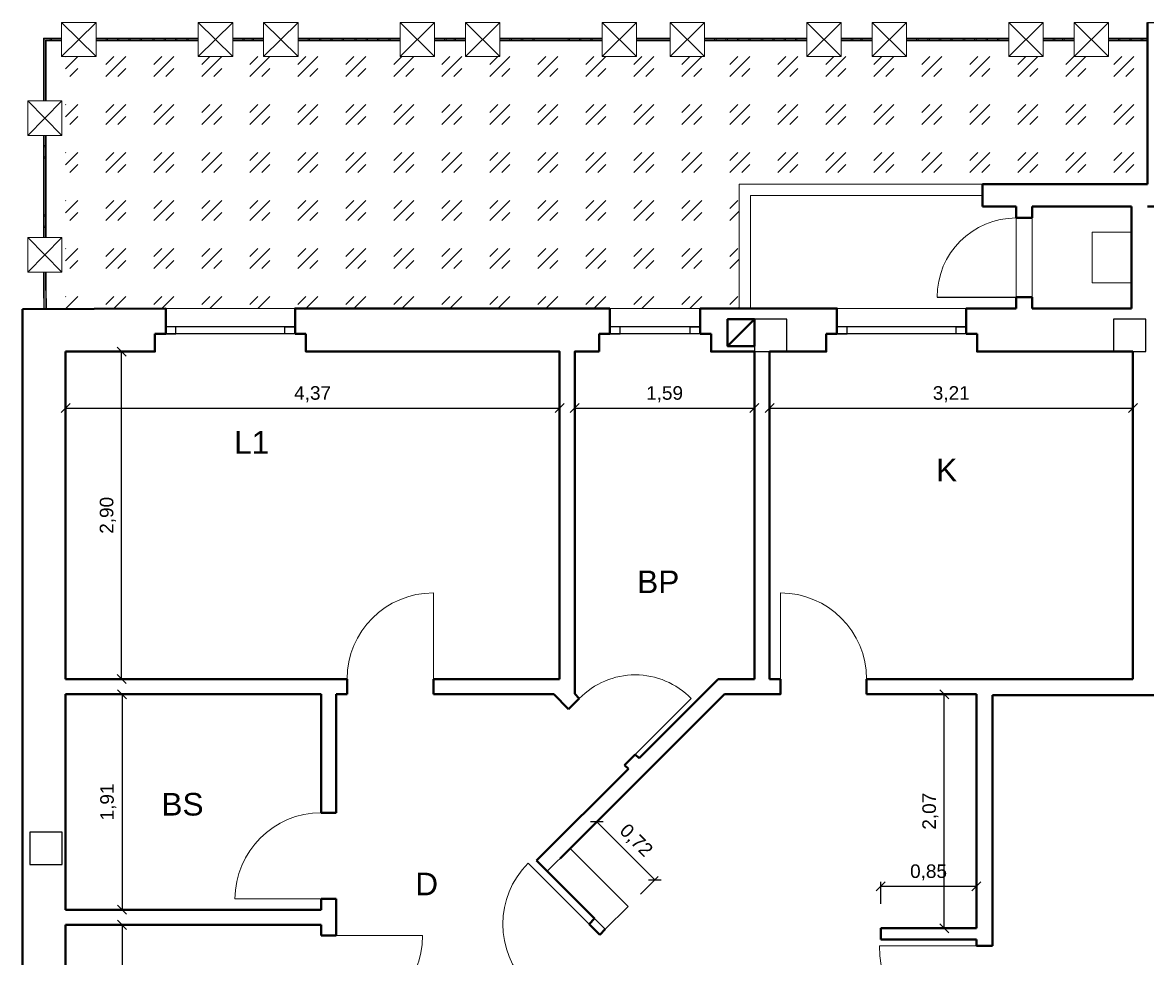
# Model space of a CAD drawing. Header units: inches. Extents: x -2770 to 3095, y -2847 to 3009.
# Drawn here: x 61.16 to 71.1, y 115.83 to 124.1 of the extents above; entities that cross this region are included whole.
import ezdxf

# ---------------------------------------------------------------- set-up
doc = ezdxf.new("R2010")
doc.units = ezdxf.units.IN
doc.header["$LTSCALE"] = 0.1
doc.header["$MEASUREMENT"] = 0
for name, color, linetype, lineweight in [('ARREDI attrezzature - furniture', 175, 'Continuous', 9), ('MURATURA sezioni - section wall', 7, 'Continuous', 40), ('PORTE finestre - doors windows', 252, 'Continuous', 5), ('PROIEZIONI - projections', 145, 'Continuous', 13), ('PROIEZIONI finissime - fine lines', 251, 'Continuous', 9), ('PROIEZIONI_projections', 145, 'Continuous', 13)]:
    doc.layers.add(name, color=color, linetype=linetype, lineweight=lineweight)
for name, color, linetype in [('QUOTE - dimension', 252, 'Continuous'), ('SCRITTE - txt', 252, 'Continuous'), ('STRUTTURA - structure', 7, 'Continuous')]:
    doc.layers.add(name, color=color, linetype=linetype)
doc.layers.add('VETRATE sezioni - windows sections', color=7, linetype='Continuous', true_color=0x4d79ff)
doc.styles.get("Standard").update_dxf_attribs({"font": 'Arial.ttf'})
doc.dimstyles.new('aw', dxfattribs={"dimtxt": 0.12, "dimasz": 0.08, "dimexe": 0.04, "dimexo": 0, "dimgap": 0.05, "dimtad": 1, "dimzin": 1, "dimtxsty": 'Standard', "dimblk": 'OBLIQUE', "dimcen": 2.5, "dimadec": 0, "dimazin": 0, "dimtfac": 1, "dimtmove": 0, "dimatfit": 3, "dimfxl": 1, "dimarcsym": 0})

# ---------------------------------------------------------------- blocks, each defined once
blk = doc.blocks.new('_Oblique')
at = {"color": 0, "linetype": 'ByBlock', "lineweight": -2}
blk.add_line((-0.5, -0.5), (0.5, 0.5), dxfattribs=at)
blk = doc.blocks.new('*D77')
at = {"layer": 'Defpoints', "color": 0, "transparency": 16777216}
for p in [(62.0332, 121.1941), (62.2385, 121.1941), (62.2385, 118.2974)]:
    blk.add_point(p, dxfattribs=at)
at = {"layer": 'QUOTE - dimension', "color": 0, "lineweight": -2, "transparency": 16777216}
for p, q in [((62.2385, 121.1941), (61.9932, 121.1941)), ((62.0332, 118.2974), (62.0332, 121.1941)), ((62.2385, 118.2974), (61.9932, 118.2974))]:
    blk.add_line(p, q, dxfattribs=at)
at = {"layer": 'QUOTE - dimension', "color": 0, "lineweight": -2, "transparency": 16777216, "xscale": 0.08, "yscale": 0.08, "zscale": 0.08}
for p, rotation in [((62.0332, 121.1941), 90), ((62.0332, 118.2974), 270)]:
    blk.add_blockref('_Oblique', p, dxfattribs=dict(at, rotation=rotation))
at = {"layer": 'QUOTE - dimension', "color": 0, "transparency": 16777216, "insert": (61.9111, 119.7457), "char_height": 0.12, "attachment_point": 5, "rotation": 90}
blk.add_mtext('2,90', dxfattribs=at)
blk = doc.blocks.new('*D78')
at = {"layer": 'Defpoints', "color": 0, "transparency": 16777216}
for p in [(61.538, 120.7891), (65.9051, 120.7891), (65.9051, 120.6945)]:
    blk.add_point(p, dxfattribs=at)
at = {"layer": 'QUOTE - dimension', "color": 0, "lineweight": -2, "transparency": 16777216}
for p, q in [((61.538, 120.7891), (61.538, 120.6545)), ((65.9051, 120.7891), (65.9051, 120.6545)), ((61.538, 120.6945), (65.9051, 120.6945))]:
    blk.add_line(p, q, dxfattribs=at)
at = {"layer": 'QUOTE - dimension', "color": 0, "lineweight": -2, "transparency": 16777216, "xscale": 0.08, "yscale": 0.08, "zscale": 0.08, "rotation": 180}
blk.add_blockref('_Oblique', (61.538, 120.6945), dxfattribs=at)
at = {"layer": 'QUOTE - dimension', "color": 0, "lineweight": -2, "transparency": 16777216, "xscale": 0.08, "yscale": 0.08, "zscale": 0.08}
blk.add_blockref('_Oblique', (65.9051, 120.6945), dxfattribs=at)
at = {"layer": 'QUOTE - dimension', "color": 0, "transparency": 16777216, "insert": (63.7216, 120.8166), "char_height": 0.12, "attachment_point": 5}
blk.add_mtext('4,37', dxfattribs=at)
blk = doc.blocks.new('*D79')
at = {"layer": 'Defpoints', "color": 0, "transparency": 16777216}
for p in [(66.0385, 120.6945), (67.6279, 120.6945), (67.6279, 120.6945)]:
    blk.add_point(p, dxfattribs=at)
at = {"layer": 'QUOTE - dimension', "color": 0, "lineweight": -2, "transparency": 16777216}
for p, q in [((66.0385, 120.6945), (66.0385, 120.7345)), ((66.0385, 120.6945), (67.6279, 120.6945)), ((67.6279, 120.6945), (67.6279, 120.7345))]:
    blk.add_line(p, q, dxfattribs=at)
at = {"layer": 'QUOTE - dimension', "color": 0, "lineweight": -2, "transparency": 16777216, "xscale": 0.08, "yscale": 0.08, "zscale": 0.08, "rotation": 180}
blk.add_blockref('_Oblique', (66.0385, 120.6945), dxfattribs=at)
at = {"layer": 'QUOTE - dimension', "color": 0, "lineweight": -2, "transparency": 16777216, "xscale": 0.08, "yscale": 0.08, "zscale": 0.08}
blk.add_blockref('_Oblique', (67.6279, 120.6945), dxfattribs=at)
at = {"layer": 'QUOTE - dimension', "color": 0, "transparency": 16777216, "insert": (66.8332, 120.8166), "char_height": 0.12, "attachment_point": 5}
blk.add_mtext('1,59', dxfattribs=at)
blk = doc.blocks.new('*D80')
at = {"layer": 'Defpoints', "color": 0, "transparency": 16777216}
for p in [(67.7613, 120.6945), (70.9739, 120.6945), (70.9739, 120.6945)]:
    blk.add_point(p, dxfattribs=at)
at = {"layer": 'QUOTE - dimension', "color": 0, "lineweight": -2, "transparency": 16777216}
for p, q in [((67.7613, 120.6945), (67.7613, 120.7345)), ((67.7613, 120.6945), (70.9739, 120.6945)), ((70.9739, 120.6945), (70.9739, 120.7345))]:
    blk.add_line(p, q, dxfattribs=at)
at = {"layer": 'QUOTE - dimension', "color": 0, "lineweight": -2, "transparency": 16777216, "xscale": 0.08, "yscale": 0.08, "zscale": 0.08, "rotation": 180}
blk.add_blockref('_Oblique', (67.7613, 120.6945), dxfattribs=at)
at = {"layer": 'QUOTE - dimension', "color": 0, "lineweight": -2, "transparency": 16777216, "xscale": 0.08, "yscale": 0.08, "zscale": 0.08}
blk.add_blockref('_Oblique', (70.9739, 120.6945), dxfattribs=at)
at = {"layer": 'QUOTE - dimension', "color": 0, "transparency": 16777216, "insert": (69.3676, 120.8166), "char_height": 0.12, "attachment_point": 5}
blk.add_mtext('3,21', dxfattribs=at)
blk = doc.blocks.new('*D81')
at = {"layer": 'Defpoints', "color": 0, "transparency": 16777216}
for p in [(62.0217, 118.1639), (62.0217, 116.2579), (62.0372, 116.2579)]:
    blk.add_point(p, dxfattribs=at)
at = {"layer": 'QUOTE - dimension', "color": 0, "lineweight": -2, "transparency": 16777216}
for p, q in [((62.0217, 118.1639), (62.0772, 118.1639)), ((62.0372, 118.1639), (62.0372, 116.2579)), ((62.0217, 116.2579), (62.0772, 116.2579))]:
    blk.add_line(p, q, dxfattribs=at)
at = {"layer": 'QUOTE - dimension', "color": 0, "lineweight": -2, "transparency": 16777216, "xscale": 0.08, "yscale": 0.08, "zscale": 0.08}
for p, rotation in [((62.0372, 118.1639), 90), ((62.0372, 116.2579), 270)]:
    blk.add_blockref('_Oblique', p, dxfattribs=dict(at, rotation=rotation))
at = {"layer": 'QUOTE - dimension', "color": 0, "transparency": 16777216, "insert": (61.915, 117.2109), "char_height": 0.12, "attachment_point": 5, "rotation": 90}
blk.add_mtext('1,91', dxfattribs=at)
blk = doc.blocks.new('*D82')
at = {"layer": 'Defpoints', "color": 0, "transparency": 16777216}
for p in [(62.0372, 116.1245), (62.0372, 114.5501), (62.0372, 114.5501)]:
    blk.add_point(p, dxfattribs=at)
at = {"layer": 'QUOTE - dimension', "color": 0, "lineweight": -2, "transparency": 16777216}
for p, q in [((62.0372, 116.1245), (62.0772, 116.1245)), ((62.0372, 116.1245), (62.0372, 114.5501)), ((62.0372, 114.5501), (62.0772, 114.5501))]:
    blk.add_line(p, q, dxfattribs=at)
at = {"layer": 'QUOTE - dimension', "color": 0, "lineweight": -2, "transparency": 16777216, "xscale": 0.08, "yscale": 0.08, "zscale": 0.08}
for p, rotation in [((62.0372, 116.1245), 90), ((62.0372, 114.5501), 270)]:
    blk.add_blockref('_Oblique', p, dxfattribs=dict(at, rotation=rotation))
at = {"layer": 'QUOTE - dimension', "color": 0, "transparency": 16777216, "insert": (61.915, 115.3373), "char_height": 0.12, "attachment_point": 5, "rotation": 90}
blk.add_mtext('1,57', dxfattribs=at)
blk = doc.blocks.new('*D88')
at = {"layer": 'Defpoints', "color": 0, "transparency": 16777216}
for p in [(66.1063, 116.9083), (66.7471, 116.5239), (66.6189, 116.3957)]:
    blk.add_point(p, dxfattribs=at)
at = {"layer": 'QUOTE - dimension', "color": 0, "lineweight": -2, "transparency": 16777216}
for p, q in [((66.1063, 116.9083), (66.2628, 117.0648)), ((66.2345, 117.0365), (66.7471, 116.5239)), ((66.6189, 116.3957), (66.7754, 116.5522))]:
    blk.add_line(p, q, dxfattribs=at)
at = {"layer": 'QUOTE - dimension', "color": 0, "lineweight": -2, "transparency": 16777216, "xscale": 0.08, "yscale": 0.08, "zscale": 0.08}
for p, rotation in [((66.2345, 117.0365), 135.0000005323843), ((66.7471, 116.5239), 315.0000005323844)]:
    blk.add_blockref('_Oblique', p, dxfattribs=dict(at, rotation=rotation))
at = {"layer": 'QUOTE - dimension', "color": 0, "transparency": 16777216, "insert": (66.5771, 116.8666), "char_height": 0.12, "attachment_point": 5, "rotation": 315}
blk.add_mtext('0,72', dxfattribs=at)
blk = doc.blocks.new('*D90')
at = {"layer": 'Defpoints', "color": 0, "transparency": 16777216}
for p in [(69.1668, 118.1639), (69.3052, 118.1639), (69.1668, 116.0943)]:
    blk.add_point(p, dxfattribs=at)
at = {"layer": 'QUOTE - dimension', "color": 0, "lineweight": -2, "transparency": 16777216}
for p, q in [((69.1668, 118.1639), (69.3452, 118.1639)), ((69.3052, 116.0943), (69.3052, 118.1639)), ((69.1668, 116.0943), (69.3452, 116.0943))]:
    blk.add_line(p, q, dxfattribs=at)
at = {"layer": 'QUOTE - dimension', "color": 0, "lineweight": -2, "transparency": 16777216, "xscale": 0.08, "yscale": 0.08, "zscale": 0.08}
for p, rotation in [((69.3052, 118.1639), 90), ((69.3052, 116.0943), 270)]:
    blk.add_blockref('_Oblique', p, dxfattribs=dict(at, rotation=rotation))
at = {"layer": 'QUOTE - dimension', "color": 0, "transparency": 16777216, "insert": (69.1831, 117.1291), "char_height": 0.12, "attachment_point": 5, "rotation": 90}
blk.add_mtext('2,07', dxfattribs=at)
blk = doc.blocks.new('*D91')
at = {"layer": 'Defpoints', "color": 0, "transparency": 16777216}
for p in [(69.5897, 116.466), (68.744, 116.3092), (69.5897, 116.3092)]:
    blk.add_point(p, dxfattribs=at)
at = {"layer": 'QUOTE - dimension', "color": 0, "lineweight": -2, "transparency": 16777216}
for p, q in [((68.744, 116.3092), (68.744, 116.506)), ((68.744, 116.466), (69.5897, 116.466)), ((69.5897, 116.3092), (69.5897, 116.506))]:
    blk.add_line(p, q, dxfattribs=at)
at = {"layer": 'QUOTE - dimension', "color": 0, "lineweight": -2, "transparency": 16777216, "xscale": 0.08, "yscale": 0.08, "zscale": 0.08, "rotation": 180}
blk.add_blockref('_Oblique', (68.744, 116.466), dxfattribs=at)
at = {"layer": 'QUOTE - dimension', "color": 0, "lineweight": -2, "transparency": 16777216, "xscale": 0.08, "yscale": 0.08, "zscale": 0.08}
blk.add_blockref('_Oblique', (69.5897, 116.466), dxfattribs=at)
at = {"layer": 'QUOTE - dimension', "color": 0, "transparency": 16777216, "insert": (69.1668, 116.5881), "char_height": 0.12, "attachment_point": 5}
blk.add_mtext('0,85', dxfattribs=at)

msp = doc.modelspace()

# ---------------------------------------------------------------- hatches: boundary and pattern name
h = msp.add_hatch()
h.set_pattern_fill('GOST_GLASS', color=256, scale=0.05)
h.set_pattern_definition([(45, (-46.29306, 8.65044), (0.42426407, -4e-17), [0.25, -0.35]), (45, (-46.187, 8.65044), (0.42426407, -4e-17), [0.1, -0.5]), (45, (-46.29306, 8.7565), (0.42426407, -4e-17), [0.1, -0.5])])
h.paths.add_polyline_path([(71.1025, 123.80367), (61.53805, 123.80367), (61.53805, 121.57526), (62.42337, 121.57526), (63.567, 121.57526), (66.34972, 121.57526), (67.1492, 121.57526), (67.4925, 121.57526), (67.4925, 122.67526), (69.6425, 122.67526), (71.1025, 122.67526)])
h.paths.add_polyline_path([(80.85587, 123.80367), (71.2925, 123.80367), (71.2925, 122.67526), (72.7525, 122.67526), (74.9025, 122.67526), (74.9025, 121.57526), (75.24579, 121.57526), (76.04527, 121.57526), (78.82799, 121.57526), (79.97162, 121.57526), (80.85587, 121.57526)])

# ---------------------------------------------------------------- linework, layer by layer
for p, q in [((71.1025, 124.10367), (71.2925, 124.10367)), ((61.15684, 121.56917), (61.15684, 110.10367))]:
    msp.add_line(p, q)
at = {"layer": 'ARREDI attrezzature - furniture'}
for points in [[(70.6125, 122.25026), (70.9625, 122.25026)], [(70.6125, 121.80026), (70.6125, 122.25026)], [(70.9625, 121.80026), (70.9625, 122.25026)], [(70.6125, 121.80026), (70.9625, 121.80026)]]:
    msp.add_lwpolyline(points, dxfattribs=at)
at = {"layer": 'MURATURA sezioni - section wall'}
for p, q in [((69.9425, 121.67526), (70.0825, 121.67526)), ((61.15686, 121.56917), (61.15684, 110.10367)), ((61.53805, 121.19405), (61.53805, 118.29737)), ((64.02652, 118.29737), (61.53805, 118.29737)), ((64.02652, 118.29737), (64.02652, 118.16394)), ((65.90511, 118.29737), (64.78894, 118.29737)), ((63.7978, 118.16394), (61.53805, 118.16394)), ((61.53805, 118.16394), (61.53805, 116.25789)), ((63.93122, 118.16394), (63.93122, 117.11561)), ((64.02652, 118.16394), (63.93122, 118.16394)), ((65.85267, 118.16394), (64.78894, 118.16394)), ((65.85267, 118.16394), (65.98463, 118.03198)), ((66.07898, 118.12633), (66.03853, 118.16677)), ((65.98463, 118.03198), (66.07898, 118.12633)), ((66.57395, 117.63135), (66.60729, 117.59801)), ((66.47961, 117.53701), (66.51295, 117.50366)), ((63.7978, 116.25789), (61.53805, 116.25789)), ((63.7978, 116.12447), (61.53805, 116.12447)), ((61.53805, 116.12447), (61.53805, 114.55013)), ((68.74395, 115.99434), (68.74395, 116.09434)), ((68.74395, 116.09434), (69.58969, 116.09434)), ((69.58969, 115.99434), (68.74395, 115.99434)), ((69.58969, 115.939), (69.73264, 115.939))]:
    msp.add_line(p, q, dxfattribs=at)
at = {"layer": 'MURATURA sezioni - section wall', "ltscale": 0.01}
for p, q in [((62.42337, 121.3494), (62.32807, 121.3494)), ((63.6623, 121.3494), (63.567, 121.3494)), ((66.34972, 121.3494), (66.25442, 121.3494)), ((67.24451, 121.3494), (67.1492, 121.3494)), ((68.35712, 121.3494), (68.26182, 121.3494)), ((69.59605, 121.3494), (69.50075, 121.3494)), ((64.78894, 118.29737), (64.78894, 118.16394)), ((66.57395, 117.63135), (66.47961, 117.53701)), ((63.93122, 116.35319), (63.7978, 116.35319)), ((66.16532, 116.13083), (66.25966, 116.03648)), ((63.93122, 116.02917), (63.7978, 116.02917))]:
    msp.add_line(p, q, dxfattribs=at)
at = {"layer": 'MURATURA sezioni - section wall'}
for points in [[(71.1025, 124.10367), (71.1025, 122.67526)], [(69.6425, 122.67526), (69.6425, 122.47526)], [(69.6425, 122.67526), (71.1025, 122.67526)], [(69.6425, 122.47526), (69.9425, 122.47526)], [(69.9425, 122.47526), (69.9425, 122.37526)], [(70.0825, 122.47526), (70.9625, 122.47526)], [(70.0825, 122.47526), (70.0825, 122.37526)], [(70.9625, 122.47526), (70.9625, 121.57526)], [(71.1025, 122.47526), (71.2925, 122.47526)], [(69.9425, 122.37526), (70.0825, 122.37526)], [(69.9425, 121.67526), (69.9425, 121.57526)], [(70.0825, 121.67526), (70.0825, 121.57526)], [(62.42337, 121.3494), (62.42337, 121.57526), (61.15684, 121.56917)], [(63.567, 121.3494), (63.567, 121.57526), (66.34972, 121.57526)], [(66.34972, 121.3494), (66.34972, 121.57526)], [(68.35712, 121.3494), (68.35712, 121.57526), (67.1492, 121.57526), (67.1492, 121.3494)], [(69.50075, 121.3494), (69.50075, 121.57526), (69.9425, 121.57526)], [(70.0825, 121.57526), (70.9625, 121.57526)], [(67.38962, 121.2417), (67.62788, 121.2417), (67.62788, 121.47996), (67.38962, 121.47996), (67.38962, 121.2417), (67.62788, 121.47996)], [(61.53805, 121.19405), (62.32807, 121.19405), (62.32807, 121.3494)], [(65.90511, 118.29737), (65.90511, 121.19405), (63.6623, 121.19405), (63.6623, 121.3494)], [(66.25442, 121.19405), (66.25442, 121.3494)], [(67.24451, 121.3494), (67.24451, 121.19405), (67.62788, 121.19405)], [(67.7613, 121.19405), (68.26182, 121.19405), (68.26182, 121.3494)], [(70.97394, 121.19405), (69.59605, 121.19405), (69.59605, 121.3494)], [(66.03853, 118.16677), (66.03853, 121.19405), (66.25442, 121.19405)], [(67.62788, 121.19405), (67.62788, 118.29737)], [(67.7613, 121.19405), (67.7613, 118.29737)], [(70.97394, 121.19405), (70.97394, 118.29737)], [(66.60729, 117.59801), (67.30665, 118.29737)], [(67.30665, 118.29737), (67.62788, 118.29737)], [(67.36192, 118.16394), (67.8566, 118.16394), (67.8566, 118.29737)], [(67.8566, 118.29737), (67.7613, 118.29737)], [(68.61902, 118.29737), (68.61902, 118.16394)], [(68.61902, 118.29737), (70.97394, 118.29737)], [(63.7978, 118.16394), (63.7978, 117.11561)], [(65.90879, 116.71082), (67.36192, 118.16394)], [(67.7613, 118.16394), (67.8566, 118.16394)], [(68.61902, 118.16394), (69.58969, 118.16394)], [(69.58969, 116.09434), (69.58969, 118.16394)], [(69.73264, 115.939), (69.73264, 118.15441)], [(72.63937, 118.15441), (69.73264, 118.15441)], [(65.70169, 116.6924), (66.51295, 117.50366)], [(63.93122, 117.11561), (63.7978, 117.11561)], [(66.21429, 116.1798), (65.70169, 116.6924)], [(63.7978, 116.35319), (63.7978, 116.25789)], [(63.93122, 116.35319), (63.93122, 116.02917)], [(66.21429, 116.1798), (66.16532, 116.13083)], [(63.7978, 116.12447), (63.7978, 116.02917)], [(66.30864, 116.08546), (66.25966, 116.03648)], [(69.58969, 115.939), (69.58969, 115.99434)]]:
    msp.add_lwpolyline(points, dxfattribs=at)
at = {"layer": 'PORTE finestre - doors windows', "color": 2}
for points in [[(64.78894, 119.05979), (64.78894, 118.29737)], [(67.8566, 119.05979), (67.8566, 118.29737)], [(67.06893, 118.12633), (66.57395, 117.63135)], [(65.62621, 116.66994), (66.16532, 116.13083)], [(63.7978, 116.35319), (63.03538, 116.35319)], [(63.93122, 116.02917), (64.69364, 116.02917)], [(68.73196, 115.939), (69.58969, 115.939)]]:
    msp.add_lwpolyline(points, dxfattribs=at)
at = {"layer": 'PORTE finestre - doors windows', "color": 251}
for centre, radius, start, end in [((64.78894, 118.29737), 0.76242, 90, 180), ((67.8566, 118.29737), 0.76242, 0, 90), ((66.57395, 117.64332), 0.69159, 44.298781, 135.70122), ((63.7978, 116.35319), 0.76242, 90, 180), ((66.16532, 116.13083), 0.76242, 135, 224.999999), ((63.93122, 116.02917), 0.76242, 270, 0), ((69.58969, 115.939), 0.85772, 180, 270)]:
    msp.add_arc(centre, radius, start, end, dxfattribs=at)
at = {"layer": 'PROIEZIONI - projections'}
for p, q in [((67.4925, 121.57526), (67.4925, 122.67526)), ((67.4925, 122.67526), (69.6425, 122.67526))]:
    msp.add_line(p, q, dxfattribs=at)
at = {"layer": 'PROIEZIONI finissime - fine lines'}
for p, q in [((69.9425, 121.67526), (69.9425, 122.37526)), ((70.0825, 121.67526), (70.0825, 122.37526)), ((63.567, 121.57526), (62.42337, 121.57526)), ((67.1492, 121.57526), (66.34972, 121.57526)), ((69.50075, 121.57526), (68.35712, 121.57526))]:
    msp.add_line(p, q, dxfattribs=at)
msp.add_lwpolyline([(67.5925, 121.57526), (67.5925, 122.57526), (69.6425, 122.57526)], dxfattribs=at)
msp.add_arc((69.9425, 121.67526), 0.7, 90, 180, dxfattribs=at)
at = {"layer": 'PROIEZIONI_projections'}
for p, q in [((61.50206, 124.10367), (61.80704, 123.80367)), ((61.50206, 123.80367), (61.80704, 124.10367)), ((63.01515, 124.10367), (62.71017, 123.80367)), ((63.01515, 123.80367), (62.71017, 124.10367)), ((63.28749, 124.10367), (63.59247, 123.80367)), ((63.28749, 123.80367), (63.59247, 124.10367)), ((64.80058, 124.10367), (64.4956, 123.80367)), ((64.80058, 123.80367), (64.4956, 124.10367)), ((65.07292, 124.10367), (65.3779, 123.80367)), ((65.07292, 123.80367), (65.3779, 124.10367)), ((66.58601, 124.10367), (66.28103, 123.80367)), ((66.58601, 123.80367), (66.28103, 124.10367)), ((66.88248, 124.10367), (67.18746, 123.80367)), ((66.88248, 123.80367), (67.18746, 124.10367)), ((68.39557, 124.10367), (68.09059, 123.80367)), ((68.39557, 123.80367), (68.09059, 124.10367)), ((68.66791, 124.10367), (68.97289, 123.80367)), ((68.66791, 123.80367), (68.97289, 124.10367)), ((70.181, 124.10367), (69.87602, 123.80367)), ((70.181, 123.80367), (69.87602, 124.10367)), ((70.45334, 124.10367), (70.75832, 123.80367)), ((70.45334, 123.80367), (70.75832, 124.10367)), ((61.50206, 123.96554), (61.34176, 123.96554)), ((61.34312, 123.41032), (61.34176, 123.96554)), ((61.50206, 123.95993), (61.34738, 123.95993)), ((61.34872, 123.41032), (61.34738, 123.95993)), ((61.50206, 123.94741), (61.35993, 123.94741)), ((61.36125, 123.41032), (61.35993, 123.94741)), ((61.50206, 123.94181), (61.36589, 123.94181)), ((61.36685, 123.41032), (61.36589, 123.94181)), ((61.41366, 123.94741), (61.41366, 123.95993)), ((61.80704, 123.96554), (62.25861, 123.96554)), ((61.80704, 123.95993), (62.25861, 123.95993)), ((61.80704, 123.94741), (62.25861, 123.94741)), ((61.80704, 123.94181), (62.25861, 123.94181)), ((61.89545, 123.94741), (61.89545, 123.95993)), ((61.90797, 123.94741), (61.90797, 123.95993)), ((61.99563, 123.94741), (61.99563, 123.95993)), ((62.00815, 123.94741), (62.00815, 123.95993)), ((62.09616, 123.94741), (62.09616, 123.95993)), ((62.10868, 123.94741), (62.10868, 123.95993)), ((62.1967, 123.94741), (62.1967, 123.95993)), ((62.20922, 123.94741), (62.20922, 123.95993)), ((62.71017, 123.96554), (62.25861, 123.96554)), ((62.71017, 123.95993), (62.25861, 123.95993)), ((62.71017, 123.94741), (62.25861, 123.94741)), ((62.71017, 123.94181), (62.25861, 123.94181)), ((62.30799, 123.94741), (62.30799, 123.95993)), ((62.32051, 123.94741), (62.32051, 123.95993)), ((62.40853, 123.94741), (62.40853, 123.95993)), ((62.42105, 123.94741), (62.42105, 123.95993)), ((62.50907, 123.94741), (62.50907, 123.95993)), ((62.52159, 123.94741), (62.52159, 123.95993)), ((62.60924, 123.94741), (62.60924, 123.95993)), ((62.62176, 123.94741), (62.62176, 123.95993)), ((63.01515, 123.96554), (63.15132, 123.96554)), ((63.01515, 123.95993), (63.15132, 123.95993)), ((63.01515, 123.94741), (63.15132, 123.94741)), ((63.01515, 123.94181), (63.15132, 123.94181)), ((63.10356, 123.94741), (63.10356, 123.95993)), ((63.28749, 123.96554), (63.15132, 123.96554)), ((63.28749, 123.95993), (63.15132, 123.95993)), ((63.28749, 123.94741), (63.15132, 123.94741)), ((63.28749, 123.94181), (63.15132, 123.94181)), ((63.19909, 123.94741), (63.19909, 123.95993)), ((63.59247, 123.96554), (64.04404, 123.96554)), ((63.59247, 123.95993), (64.04404, 123.95993)), ((63.59247, 123.94741), (64.04404, 123.94741)), ((63.59247, 123.94181), (64.04404, 123.94181)), ((63.68088, 123.94741), (63.68088, 123.95993)), ((63.6934, 123.94741), (63.6934, 123.95993)), ((63.78106, 123.94741), (63.78106, 123.95993)), ((63.79358, 123.94741), (63.79358, 123.95993)), ((63.88159, 123.94741), (63.88159, 123.95993)), ((63.89411, 123.94741), (63.89411, 123.95993)), ((63.98213, 123.94741), (63.98213, 123.95993)), ((63.99465, 123.94741), (63.99465, 123.95993)), ((64.4956, 123.96554), (64.04404, 123.96554)), ((64.4956, 123.95993), (64.04404, 123.95993)), ((64.4956, 123.94741), (64.04404, 123.94741)), ((64.4956, 123.94181), (64.04404, 123.94181)), ((64.09342, 123.94741), (64.09342, 123.95993)), ((64.10594, 123.94741), (64.10594, 123.95993)), ((64.19396, 123.94741), (64.19396, 123.95993)), ((64.20648, 123.94741), (64.20648, 123.95993)), ((64.2945, 123.94741), (64.2945, 123.95993)), ((64.30702, 123.94741), (64.30702, 123.95993)), ((64.39467, 123.94741), (64.39467, 123.95993)), ((64.40719, 123.94741), (64.40719, 123.95993)), ((64.80058, 123.96554), (64.93675, 123.96554)), ((64.80058, 123.95993), (64.93675, 123.95993)), ((64.80058, 123.94741), (64.93675, 123.94741)), ((64.80058, 123.94181), (64.93675, 123.94181)), ((64.88899, 123.94741), (64.88899, 123.95993)), ((65.07292, 123.96554), (64.93675, 123.96554)), ((65.07292, 123.95993), (64.93675, 123.95993)), ((65.07292, 123.94741), (64.93675, 123.94741)), ((65.07292, 123.94181), (64.93675, 123.94181)), ((64.98452, 123.94741), (64.98452, 123.95993)), ((65.3779, 123.96554), (65.82947, 123.96554)), ((65.3779, 123.95993), (65.82947, 123.95993)), ((65.3779, 123.94741), (65.82947, 123.94741)), ((65.3779, 123.94181), (65.82947, 123.94181)), ((65.46631, 123.94741), (65.46631, 123.95993)), ((65.47883, 123.94741), (65.47883, 123.95993)), ((65.56649, 123.94741), (65.56649, 123.95993)), ((65.57901, 123.94741), (65.57901, 123.95993)), ((65.66702, 123.94741), (65.66702, 123.95993)), ((65.67954, 123.94741), (65.67954, 123.95993)), ((66.28103, 123.96554), (65.82947, 123.96554)), ((66.28103, 123.95993), (65.82947, 123.95993)), ((66.28103, 123.94741), (65.82947, 123.94741)), ((66.28103, 123.94181), (65.82947, 123.94181)), ((65.97939, 123.94741), (65.97939, 123.95993)), ((65.99191, 123.94741), (65.99191, 123.95993)), ((66.07993, 123.94741), (66.07993, 123.95993)), ((66.09245, 123.94741), (66.09245, 123.95993)), ((66.1801, 123.94741), (66.1801, 123.95993)), ((66.19262, 123.94741), (66.19262, 123.95993)), ((66.58601, 123.96554), (66.72218, 123.96554)), ((66.58601, 123.95993), (66.72779, 123.95993)), ((66.58601, 123.94741), (66.74031, 123.94741)), ((66.58601, 123.94181), (66.74591, 123.94181)), ((66.88248, 123.96554), (66.72218, 123.96554)), ((66.88248, 123.95993), (66.7278, 123.95993)), ((66.88248, 123.94741), (66.74035, 123.94741)), ((66.88248, 123.94181), (66.74631, 123.94181)), ((67.18746, 123.96554), (67.63902, 123.96554)), ((67.18746, 123.95993), (67.63902, 123.95993)), ((67.18746, 123.94741), (67.63902, 123.94741)), ((67.18746, 123.94181), (67.63902, 123.94181)), ((67.27587, 123.94741), (67.27587, 123.95993)), ((67.28839, 123.94741), (67.28839, 123.95993)), ((67.37604, 123.94741), (67.37604, 123.95993)), ((67.38857, 123.94741), (67.38857, 123.95993)), ((67.47658, 123.94741), (67.47658, 123.95993)), ((67.4891, 123.94741), (67.4891, 123.95993)), ((67.57712, 123.94741), (67.57712, 123.95993)), ((67.58964, 123.94741), (67.58964, 123.95993)), ((68.09059, 123.96554), (67.63902, 123.96554)), ((68.09059, 123.95993), (67.63902, 123.95993)), ((68.09059, 123.94741), (67.63902, 123.94741)), ((68.09059, 123.94181), (67.63902, 123.94181)), ((67.68841, 123.94741), (67.68841, 123.95993)), ((67.70093, 123.94741), (67.70093, 123.95993)), ((67.78895, 123.94741), (67.78895, 123.95993)), ((67.80147, 123.94741), (67.80147, 123.95993)), ((67.88948, 123.94741), (67.88948, 123.95993)), ((67.90201, 123.94741), (67.90201, 123.95993)), ((67.98966, 123.94741), (67.98966, 123.95993)), ((68.00218, 123.94741), (68.00218, 123.95993)), ((68.39557, 123.96554), (68.53174, 123.96554)), ((68.39557, 123.95993), (68.53174, 123.95993)), ((68.39557, 123.94741), (68.53174, 123.94741)), ((68.39557, 123.94181), (68.53174, 123.94181)), ((68.48398, 123.94741), (68.48398, 123.95993)), ((68.66791, 123.96554), (68.53174, 123.96554)), ((68.66791, 123.95993), (68.53174, 123.95993)), ((68.66791, 123.94741), (68.53174, 123.94741)), ((68.66791, 123.94181), (68.53174, 123.94181)), ((68.5795, 123.94741), (68.5795, 123.95993)), ((68.97289, 123.96554), (69.42446, 123.96554)), ((68.97289, 123.95993), (69.42446, 123.95993)), ((68.97289, 123.94741), (69.42446, 123.94741)), ((68.97289, 123.94181), (69.42446, 123.94181)), ((69.0613, 123.94741), (69.0613, 123.95993)), ((69.07382, 123.94741), (69.07382, 123.95993)), ((69.16147, 123.94741), (69.16147, 123.95993)), ((69.174, 123.94741), (69.174, 123.95993)), ((69.26201, 123.94741), (69.26201, 123.95993)), ((69.27453, 123.94741), (69.27453, 123.95993)), ((69.36255, 123.94741), (69.36255, 123.95993)), ((69.37507, 123.94741), (69.37507, 123.95993)), ((69.87602, 123.96554), (69.42446, 123.96554)), ((69.87602, 123.95993), (69.42446, 123.95993)), ((69.87602, 123.94741), (69.42446, 123.94741)), ((69.87602, 123.94181), (69.42446, 123.94181)), ((69.47384, 123.94741), (69.47384, 123.95993)), ((69.48636, 123.94741), (69.48636, 123.95993)), ((69.57438, 123.94741), (69.57438, 123.95993)), ((69.5869, 123.94741), (69.5869, 123.95993)), ((69.67491, 123.94741), (69.67491, 123.95993)), ((69.68744, 123.94741), (69.68744, 123.95993)), ((69.77509, 123.94741), (69.77509, 123.95993)), ((69.78761, 123.94741), (69.78761, 123.95993)), ((70.181, 123.96554), (70.31717, 123.96554)), ((70.181, 123.95993), (70.31717, 123.95993)), ((70.181, 123.94741), (70.31717, 123.94741)), ((70.181, 123.94181), (70.31717, 123.94181)), ((70.26941, 123.94741), (70.26941, 123.95993)), ((70.45334, 123.96554), (70.31717, 123.96554)), ((70.45334, 123.95993), (70.31717, 123.95993)), ((70.45334, 123.94741), (70.31717, 123.94741)), ((70.45334, 123.94181), (70.31717, 123.94181)), ((70.36493, 123.94741), (70.36493, 123.95993)), ((70.75832, 123.96554), (71.1025, 123.96554)), ((70.75832, 123.95993), (71.1025, 123.95993)), ((70.75832, 123.94741), (71.1025, 123.94741)), ((70.75832, 123.94181), (71.1025, 123.94181)), ((70.84673, 123.94741), (70.84673, 123.95993)), ((70.85925, 123.94741), (70.85925, 123.95993)), ((70.9469, 123.94741), (70.9469, 123.95993)), ((70.95943, 123.94741), (70.95943, 123.95993)), ((71.04744, 123.94741), (71.04744, 123.95993)), ((71.05996, 123.94741), (71.05996, 123.95993)), ((61.50498, 123.41032), (61.20498, 123.10534)), ((61.20498, 123.41032), (61.50498, 123.10534)), ((61.34312, 123.10534), (61.34312, 122.65378)), ((61.34872, 123.10534), (61.34872, 122.65378)), ((61.36125, 123.10534), (61.36125, 122.65378)), ((61.36685, 123.10534), (61.36685, 122.65378)), ((61.34872, 123.01693), (61.36125, 123.01693)), ((61.34872, 123.00441), (61.36125, 123.00441)), ((61.34872, 122.91676), (61.36125, 122.91676)), ((61.34872, 122.90424), (61.36125, 122.90424)), ((61.34312, 122.20222), (61.34312, 122.65378)), ((61.34872, 122.20222), (61.34872, 122.65378)), ((61.36125, 122.20222), (61.36125, 122.65378)), ((61.36685, 122.20222), (61.36685, 122.65378)), ((61.34872, 122.40332), (61.36125, 122.40332)), ((61.34872, 122.3908), (61.36125, 122.3908)), ((61.34872, 122.30315), (61.36125, 122.30315)), ((61.34872, 122.29062), (61.36125, 122.29062)), ((61.50498, 121.89724), (61.20498, 122.20222)), ((61.20498, 121.89724), (61.50498, 122.20222)), ((61.34312, 121.89724), (61.34312, 121.76106)), ((61.34872, 121.89724), (61.34872, 121.76106)), ((61.36125, 121.89724), (61.36216, 121.57016)), ((61.36685, 121.89724), (61.36685, 121.76106)), ((61.34404, 121.57007), (61.34312, 121.76106)), ((61.34899, 121.57009), (61.34872, 121.76106)), ((61.36777, 121.57018), (61.36685, 121.76106))]:
    msp.add_line(p, q, dxfattribs=at)
for points in [[(61.50206, 124.10367), (61.80704, 124.10367)], [(61.50206, 123.80367), (61.50206, 124.10367)], [(61.80704, 123.80367), (61.80704, 124.10367)], [(62.71017, 123.80367), (62.71017, 124.10367)], [(63.01515, 123.80367), (63.01515, 124.10367)], [(63.28749, 123.80367), (63.28749, 124.10367)], [(63.59247, 123.80367), (63.59247, 124.10367)], [(64.4956, 123.80367), (64.4956, 124.10367)], [(64.80058, 123.80367), (64.80058, 124.10367)], [(65.07292, 123.80367), (65.07292, 124.10367)], [(65.3779, 123.80367), (65.3779, 124.10367)], [(66.28103, 123.80367), (66.28103, 124.10367)], [(66.58601, 123.80367), (66.58601, 124.10367)], [(66.88248, 124.10367), (67.18746, 124.10367)], [(66.88248, 123.80367), (66.88248, 124.10367)], [(67.18746, 123.80367), (67.18746, 124.10367)], [(68.09059, 123.80367), (68.09059, 124.10367)], [(68.39557, 123.80367), (68.39557, 124.10367)], [(68.66791, 123.80367), (68.66791, 124.10367)], [(68.97289, 123.80367), (68.97289, 124.10367)], [(69.87602, 123.80367), (69.87602, 124.10367)], [(70.181, 123.80367), (70.181, 124.10367)], [(70.45334, 123.80367), (70.45334, 124.10367)], [(70.75832, 123.80367), (70.75832, 124.10367)], [(61.20498, 123.41032), (61.50498, 123.41032)], [(61.20498, 123.10534), (61.50498, 123.10534)], [(61.20498, 122.20222), (61.50498, 122.20222)], [(61.20498, 121.89724), (61.50498, 121.89724)]]:
    msp.add_lwpolyline(points, dxfattribs=at)
for points in [[(61.50206, 124.10367), (61.80704, 124.10367), (61.80704, 123.80367), (61.50206, 123.80367)], [(63.01515, 124.10367), (62.71017, 124.10367), (62.71017, 123.80367), (63.01515, 123.80367)], [(63.28749, 124.10367), (63.59247, 124.10367), (63.59247, 123.80367), (63.28749, 123.80367)], [(64.80058, 124.10367), (64.4956, 124.10367), (64.4956, 123.80367), (64.80058, 123.80367)], [(65.07292, 124.10367), (65.3779, 124.10367), (65.3779, 123.80367), (65.07292, 123.80367)], [(66.58601, 124.10367), (66.28103, 124.10367), (66.28103, 123.80367), (66.58601, 123.80367)], [(66.88248, 124.10367), (67.18746, 124.10367), (67.18746, 123.80367), (66.88248, 123.80367)], [(68.39557, 124.10367), (68.09059, 124.10367), (68.09059, 123.80367), (68.39557, 123.80367)], [(68.66791, 124.10367), (68.97289, 124.10367), (68.97289, 123.80367), (68.66791, 123.80367)], [(70.181, 124.10367), (69.87602, 124.10367), (69.87602, 123.80367), (70.181, 123.80367)], [(70.45334, 124.10367), (70.75832, 124.10367), (70.75832, 123.80367), (70.45334, 123.80367)], [(61.40113, 123.95993), (61.41366, 123.95993), (61.41366, 123.94741), (61.40113, 123.94741)], [(61.90797, 123.95993), (61.89545, 123.95993), (61.89545, 123.94741), (61.90797, 123.94741)], [(62.00815, 123.95993), (61.99563, 123.95993), (61.99563, 123.94741), (62.00815, 123.94741)], [(62.10868, 123.95993), (62.09616, 123.95993), (62.09616, 123.94741), (62.10868, 123.94741)], [(62.20922, 123.95993), (62.1967, 123.95993), (62.1967, 123.94741), (62.20922, 123.94741)], [(62.30799, 123.95993), (62.32051, 123.95993), (62.32051, 123.94741), (62.30799, 123.94741)], [(62.40853, 123.95993), (62.42105, 123.95993), (62.42105, 123.94741), (62.40853, 123.94741)], [(62.50907, 123.95993), (62.52159, 123.95993), (62.52159, 123.94741), (62.50907, 123.94741)], [(62.60924, 123.95993), (62.62176, 123.95993), (62.62176, 123.94741), (62.60924, 123.94741)], [(63.11608, 123.95993), (63.10356, 123.95993), (63.10356, 123.94741), (63.11608, 123.94741)], [(63.18656, 123.95993), (63.19909, 123.95993), (63.19909, 123.94741), (63.18656, 123.94741)], [(63.6934, 123.95993), (63.68088, 123.95993), (63.68088, 123.94741), (63.6934, 123.94741)], [(63.79358, 123.95993), (63.78106, 123.95993), (63.78106, 123.94741), (63.79358, 123.94741)], [(63.89411, 123.95993), (63.88159, 123.95993), (63.88159, 123.94741), (63.89411, 123.94741)], [(63.99465, 123.95993), (63.98213, 123.95993), (63.98213, 123.94741), (63.99465, 123.94741)], [(64.09342, 123.95993), (64.10594, 123.95993), (64.10594, 123.94741), (64.09342, 123.94741)], [(64.19396, 123.95993), (64.20648, 123.95993), (64.20648, 123.94741), (64.19396, 123.94741)], [(64.2945, 123.95993), (64.30702, 123.95993), (64.30702, 123.94741), (64.2945, 123.94741)], [(64.39467, 123.95993), (64.40719, 123.95993), (64.40719, 123.94741), (64.39467, 123.94741)], [(64.90151, 123.95993), (64.88899, 123.95993), (64.88899, 123.94741), (64.90151, 123.94741)], [(64.97199, 123.95993), (64.98452, 123.95993), (64.98452, 123.94741), (64.97199, 123.94741)], [(65.47883, 123.95993), (65.46631, 123.95993), (65.46631, 123.94741), (65.47883, 123.94741)], [(65.57901, 123.95993), (65.56649, 123.95993), (65.56649, 123.94741), (65.57901, 123.94741)], [(65.67954, 123.95993), (65.66702, 123.95993), (65.66702, 123.94741), (65.67954, 123.94741)], [(65.97939, 123.95993), (65.99191, 123.95993), (65.99191, 123.94741), (65.97939, 123.94741)], [(66.07993, 123.95993), (66.09245, 123.95993), (66.09245, 123.94741), (66.07993, 123.94741)], [(66.1801, 123.95993), (66.19262, 123.95993), (66.19262, 123.94741), (66.1801, 123.94741)], [(67.28839, 123.95993), (67.27587, 123.95993), (67.27587, 123.94741), (67.28839, 123.94741)], [(67.38857, 123.95993), (67.37604, 123.95993), (67.37604, 123.94741), (67.38857, 123.94741)], [(67.4891, 123.95993), (67.47658, 123.95993), (67.47658, 123.94741), (67.4891, 123.94741)], [(67.58964, 123.95993), (67.57712, 123.95993), (67.57712, 123.94741), (67.58964, 123.94741)], [(67.68841, 123.95993), (67.70093, 123.95993), (67.70093, 123.94741), (67.68841, 123.94741)], [(67.78895, 123.95993), (67.80147, 123.95993), (67.80147, 123.94741), (67.78895, 123.94741)], [(67.88948, 123.95993), (67.90201, 123.95993), (67.90201, 123.94741), (67.88948, 123.94741)], [(67.98966, 123.95993), (68.00218, 123.95993), (68.00218, 123.94741), (67.98966, 123.94741)], [(68.4965, 123.95993), (68.48398, 123.95993), (68.48398, 123.94741), (68.4965, 123.94741)], [(68.56698, 123.95993), (68.5795, 123.95993), (68.5795, 123.94741), (68.56698, 123.94741)], [(69.07382, 123.95993), (69.0613, 123.95993), (69.0613, 123.94741), (69.07382, 123.94741)], [(69.174, 123.95993), (69.16147, 123.95993), (69.16147, 123.94741), (69.174, 123.94741)], [(69.27453, 123.95993), (69.26201, 123.95993), (69.26201, 123.94741), (69.27453, 123.94741)], [(69.37507, 123.95993), (69.36255, 123.95993), (69.36255, 123.94741), (69.37507, 123.94741)], [(69.47384, 123.95993), (69.48636, 123.95993), (69.48636, 123.94741), (69.47384, 123.94741)], [(69.57438, 123.95993), (69.5869, 123.95993), (69.5869, 123.94741), (69.57438, 123.94741)], [(69.67491, 123.95993), (69.68744, 123.95993), (69.68744, 123.94741), (69.67491, 123.94741)], [(69.77509, 123.95993), (69.78761, 123.95993), (69.78761, 123.94741), (69.77509, 123.94741)], [(70.28193, 123.95993), (70.26941, 123.95993), (70.26941, 123.94741), (70.28193, 123.94741)], [(70.35241, 123.95993), (70.36493, 123.95993), (70.36493, 123.94741), (70.35241, 123.94741)], [(70.85925, 123.95993), (70.84673, 123.95993), (70.84673, 123.94741), (70.85925, 123.94741)], [(70.95943, 123.95993), (70.9469, 123.95993), (70.9469, 123.94741), (70.95943, 123.94741)], [(71.05996, 123.95993), (71.04744, 123.95993), (71.04744, 123.94741), (71.05996, 123.94741)], [(61.50498, 123.41032), (61.50498, 123.10534), (61.20498, 123.10534), (61.20498, 123.41032)], [(61.36125, 123.00441), (61.36125, 123.01693), (61.34872, 123.01693), (61.34872, 123.00441)], [(61.36125, 122.90424), (61.36125, 122.91676), (61.34872, 122.91676), (61.34872, 122.90424)], [(61.36125, 122.40332), (61.36125, 122.3908), (61.34872, 122.3908), (61.34872, 122.40332)], [(61.36125, 122.30315), (61.36125, 122.29062), (61.34872, 122.29062), (61.34872, 122.30315)], [(61.50498, 121.89724), (61.50498, 122.20222), (61.20498, 122.20222), (61.20498, 121.89724)]]:
    msp.add_lwpolyline(points, close=True, dxfattribs=at)
at = {"layer": 'STRUTTURA - structure'}
for points in [[(67.62788, 121.19405), (67.91378, 121.19405), (67.91378, 121.47996), (67.62788, 121.47996)], [(70.80145, 121.19405), (71.08736, 121.19405), (71.08736, 121.47996), (70.80145, 121.47996)], [(61.22214, 116.65727), (61.50805, 116.65727), (61.50805, 116.94318), (61.22214, 116.94318)], [(65.79604, 116.59806), (66.30864, 116.08546), (66.5108, 116.28762), (65.9982, 116.80023)]]:
    msp.add_lwpolyline(points, close=True, dxfattribs=at)
msp.add_lwpolyline([(69.73264, 115.939), (69.73264, 116.34367)], dxfattribs=at)
at = {"layer": 'VETRATE sezioni - windows sections'}
for p, q in [((63.567, 121.41226), (62.42337, 121.41226)), ((63.567, 121.3494), (62.42337, 121.3494)), ((67.1492, 121.41226), (66.34972, 121.41226)), ((67.1492, 121.3494), (66.34972, 121.3494)), ((69.50075, 121.41226), (68.35712, 121.41226)), ((69.50075, 121.3494), (68.35712, 121.3494))]:
    msp.add_line(p, q, dxfattribs=at)
at = {"layer": 'VETRATE sezioni - windows sections', "color": 2}
msp.add_lwpolyline([(69.2425, 121.67526), (69.9425, 121.67526)], dxfattribs=at)
at = {"layer": 'VETRATE sezioni - windows sections', "color": 2, "ltscale": 0.01}
for points in [[(62.51315, 121.41226), (62.42337, 121.41226), (62.42337, 121.3494), (62.51315, 121.3494)], [(63.47722, 121.41226), (63.567, 121.41226), (63.567, 121.3494), (63.47722, 121.3494)], [(66.4395, 121.41226), (66.34972, 121.41226), (66.34972, 121.3494), (66.4395, 121.3494)], [(67.05943, 121.41226), (67.1492, 121.41226), (67.1492, 121.3494), (67.05943, 121.3494)], [(68.4469, 121.41226), (68.35712, 121.41226), (68.35712, 121.3494), (68.4469, 121.3494)], [(69.41097, 121.41226), (69.50075, 121.41226), (69.50075, 121.3494), (69.41097, 121.3494)]]:
    msp.add_lwpolyline(points, close=True, dxfattribs=at)

# ---------------------------------------------------------------- texts
at = {"layer": 'SCRITTE - txt'}
for s, p in [('L1', (63.02668, 120.2904)), ('K', (69.23367, 120.04551)), ('BP', (66.59093, 119.05783)), ('BS', (62.38491, 117.09096)), ('D', (64.6293, 116.38584))]:
    msp.add_text(s, height=0.2, dxfattribs=at).set_placement(p)

# ---------------------------------------------------------------- dimensions: what is measured, and where the dimension line sits
at = {"layer": 'QUOTE - dimension'}
for p1, p2, distance, picture, middle in [((62.23847, 118.29737), (62.23847, 121.19405), 0.20529, '*D77', (61.91106, 119.74571)), ((61.53805, 120.78911), (65.90511, 120.78911), -0.09459, '*D78', (63.72158, 120.81663)), ((66.03853, 120.69452), (67.62788, 120.69452), 0, '*D79', (66.8332, 120.81663)), ((67.7613, 120.69452), (70.97394, 120.69452), 0, '*D80', (69.36762, 120.81663)), ((62.0217, 118.16394), (62.0217, 116.25789), 0.01546, '*D81', (61.91504, 117.21092)), ((69.16682, 116.09434), (69.16682, 118.16394), -0.13841, '*D90', (69.18312, 117.12914)), ((66.1063, 116.90833), (66.6189, 116.39572), 0.18128, '*D88', (66.57714, 116.86656)), ((68.74395, 116.30917), (69.58969, 116.30917), 0.15681, '*D91', (69.16682, 116.58809)), ((62.03716, 116.12447), (62.03716, 114.55013), 0, '*D82', (61.91504, 115.3373))]:
    dim = msp.add_aligned_dim(p1=p1, p2=p2, distance=distance, dimstyle='aw', dxfattribs=at)
    dim.commit()
    dim.dimension.update_dxf_attribs({"geometry": picture, "text_midpoint": middle})

doc.saveas('drawing.dxf')
